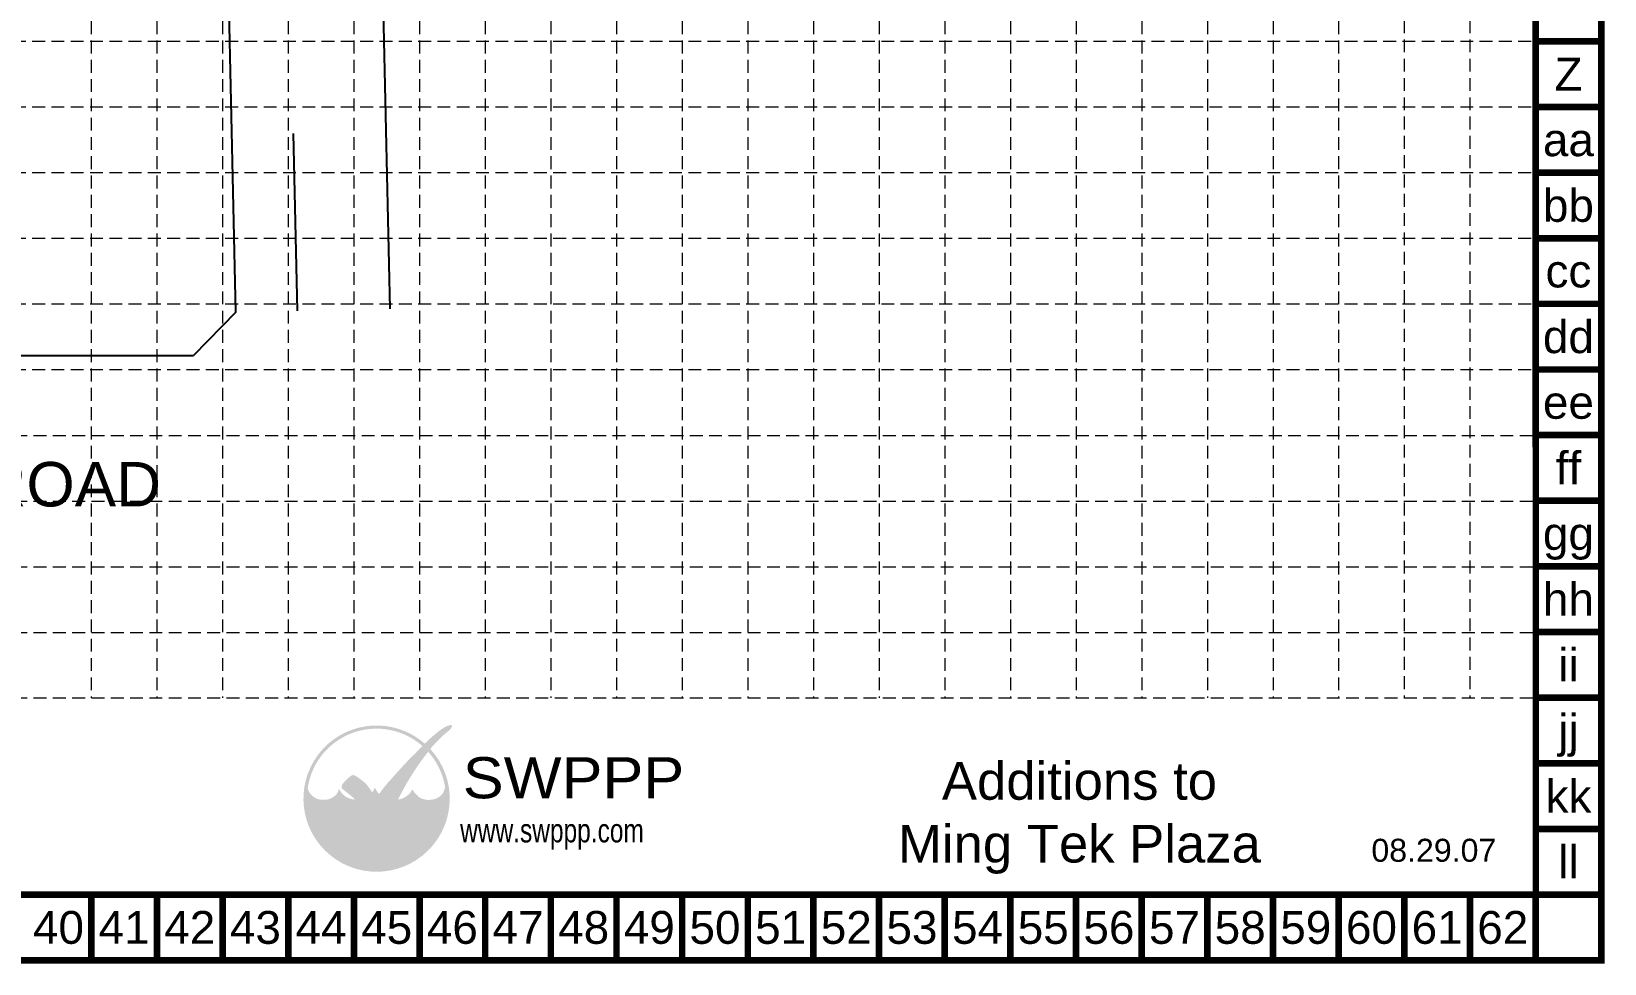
# Model space of a CAD drawing. Header units: inches. Extents: x -800 to 7376, y -156 to 4959.
# Drawn here: x 4320 to 7376, y -156 to 1655 of the extents above; entities that cross this region are included whole.
import ezdxf
from ezdxf.enums import TextEntityAlignment as Align

# ---------------------------------------------------------------- set-up
doc = ezdxf.new("R2010")
doc.units = ezdxf.units.IN
doc.header["$MEASUREMENT"] = 0
doc.linetypes.add('HIDDEN', pattern=[0.375, 0.25, -0.125])
for name, color, linetype in [('A-NOTE-192', 1, 'Continuous'), ('BASE', 7, 'Continuous'), ('GRID', 254, 'HIDDEN'), ('LOGO', 7, 'Continuous'), ('ROW-ADJ', 2, 'Continuous'), ('UTILITIES', 5, 'Continuous')]:
    doc.layers.add(name, color=color, linetype=linetype)
doc.styles.add('LOGO1', font='ROCKEB.TTF', dxfattribs={"height": 25})
doc.styles.get("Standard").update_dxf_attribs({"font": 'ARIAL.TTF'})

# ---------------------------------------------------------------- blocks, each defined once
blk = doc.blocks.new('new logo')
at = {"layer": 'LOGO'}
h = blk.add_hatch(color=170, dxfattribs=at)
h.paths.add_polyline_path([(67.4, 44.1), (66.8, 44.7), (66.3, 45.2), (66, 45.8), (65.5, 46.4), (65.1, 47.2), (64.7, 47.9), (64.4, 48.5), (64.2, 49), (63.9, 49.6), (63.7, 50.1), (63.3, 51), (62.9, 52), (62.6, 52.8), (62.4, 53.3), (62.2, 53.7), (62.1, 54.2), (61.9, 54.7), (61.7, 55.2), (61.5, 55.7), (61.3, 56.3), (61, 56.8), (60.8, 57.4), (60.5, 57.9), (60.2, 58.5), (60, 59.1), (59.7, 59.6), (59.3, 60.2), (59, 60.8), (58.7, 61.3), (58.3, 61.9), (58, 62.4), (57.6, 62.9), (57.3, 63.4), (56.9, 63.9), (56.6, 64.3), (56.3, 64.7), (55.9, 65.1), (55.6, 65.5), (55.2, 65.9), (54.9, 66.2), (54, 66.2), (52.9, 66.3), (52, 66.5), (51.5, 66.6), (50.9, 66.8), (50.3, 67), (49.4, 67.4), (48.3, 67.9), (47.3, 68.6), (46.5, 69.3), (45.7, 70), (45, 70.8), (44.4, 71.5), (44, 72.2), (43.6, 72.7), (43.4, 72.9), (43.2, 73.2), (43.1, 73.4), (43, 73.5), (42.8, 73.7), (42.7, 73.7), (42.7, 73.8), (42.6, 73.8), (42.5, 73.7), (42.5, 73.6), (42.4, 73.5), (42.4, 73.4), (42.3, 73.2), (42.2, 72.8), (42, 72.1), (41.7, 71.5), (41.4, 70.9), (41, 70.3), (40.5, 69.8), (40, 69.2), (39.4, 68.7), (38.8, 68.2), (38.1, 67.7), (37.3, 67.3), (36.5, 66.9), (35.7, 66.6), (34.9, 66.3), (34, 66.1), (33, 66), (31.9, 65.9), (30.8, 65.9), (29.6, 65.9), (28.6, 66), (27.6, 66.1), (26.7, 66.4), (25.8, 66.7), (25, 67.1), (24.1, 67.6), (23.2, 68.2), (22.4, 68.9), (21.8, 69.5), (21.4, 69.9), (21, 70.4), (20.6, 70.9), (20.2, 71.5), (19.9, 72.1), (19.5, 72.9), (19.2, 73.8), (18.9, 74.8, -0.595729), (106.3, 106.8), (107, 107.5), (107.5, 108), (108.1, 108.6, 37.93689), (112.3, 104.5), (112.1, 104.2), (111.6, 103.7), (111.1, 103.1), (110.6, 102.5, -0.146449), (123.6, 75), (123.3, 74.5), (123.1, 74), (122.9, 73.5), (122.8, 73.1), (122.5, 72.4), (122.2, 71.7), (121.9, 71.1), (121.5, 70.5), (121.1, 70), (120.7, 69.5), (120.2, 69), (119.6, 68.6), (119, 68.1), (118.4, 67.7), (117.8, 67.4), (117.1, 67), (116.5, 66.7), (115.8, 66.5), (115, 66.3), (114.3, 66.1), (113.5, 66), (112.7, 65.9), (111.9, 65.8), (111.1, 65.8), (110.3, 65.8), (109.4, 65.9), (108.6, 66), (107.7, 66.2), (106.8, 66.4), (105.9, 66.7), (105.1, 67.1), (104.3, 67.5), (103.5, 68), (102.8, 68.6), (102.1, 69.3), (101.4, 70), (100.8, 70.7), (100.2, 71.4), (99.8, 72), (99.5, 72.5), (99.4, 72.8), (99.3, 73), (99.1, 73.2), (99, 73.4), (98.9, 73.5), (98.8, 73.6), (98.7, 73.6), (98.6, 73.6), (98.5, 73.5), (98.4, 73.4), (98.4, 73.3), (98.3, 73.2), (98.2, 73), (98.1, 72.8), (97.8, 72.4), (97.4, 71.8), (96.9, 71.1), (96.4, 70.5), (95.9, 70.1), (95.4, 69.6), (94.8, 69.1), (94.2, 68.6), (93.5, 68.2), (92.8, 67.7), (91.9, 67.3), (91, 66.9), (90.1, 66.6), (89.4, 66.4), (88.6, 66.2), (87.8, 66.1), (87.6, 65.6), (87.4, 65.1), (87.1, 64.4), (86.9, 63.8), (86.6, 63), (86.3, 62.2), (85.9, 61.3), (85.6, 60.4), (85.3, 59.5), (84.9, 58.6), (84.6, 57.7), (84.2, 56.7), (83.9, 55.8), (83.5, 54.9), (83.2, 54), (82.9, 53.2), (82.6, 52.4), (82.3, 51.6), (82.1, 51), (81.9, 50.3), (81.6, 49.8), (81.3, 48.9), (80.9, 48.1), (80.5, 47.3), (80.1, 46.6), (79.6, 45.9), (79.1, 45.4), (78.6, 44.8), (78.1, 44.3), (77.6, 43.9), (77, 43.5), (76.5, 43.1), (75.9, 42.8), (75.3, 42.6), (74.6, 42.3), (73.7, 42.1), (73, 41.9), (72.2, 41.9), (71.6, 42), (70.9, 42.2), (70.1, 42.5), (69.4, 42.8), (68.7, 43.1), (68, 43.5)])
h.paths.add_polyline_path([(71.8, 72), (70.7, 73.9), (70.1, 75.2), (69.7, 74.3), (68.7, 72.6), (67.9, 71.7), (67.9, 71.5), (68.1, 71.2), (68.3, 71), (68.4, 70.8), (68.5, 70.6), (68.7, 70.4), (68.8, 70.2), (68.9, 70.1), (69, 70), (69.1, 69.8), (69.3, 69.7), (69.4, 69.7), (69.5, 69.6), (69.6, 69.5), (69.7, 69.5), (69.8, 69.4), (69.9, 69.4), (70.1, 69.3), (70.2, 69.3), (70.3, 69.2), (70.4, 69.2), (70.5, 69.2), (70.6, 69.2), (70.8, 69.2), (70.9, 69.2), (71, 69.2), (71.1, 69.2), (71.2, 69.2), (71.3, 69.2), (71.4, 69.2), (71.5, 69.2), (71.6, 69.2), (71.7, 69.3), (71.8, 69.3), (71.9, 69.3), (72, 69.4), (72.1, 69.5), (72.2, 69.5), (72.3, 69.6), (72.5, 69.6), (72.6, 69.7), (72.7, 69.8), (72.8, 69.9), (72.9, 70), (73, 70.1), (73.1, 70.2), (73.2, 70.3), (73.3, 70.4), (72.5, 71.1)], flags=17)
blk.add_hatch(color=240, dxfattribs=at).paths.add_polyline_path([(117.7, 117.3), (118.9, 118.2), (119.8, 118.9), (120.6, 119.5), (121.3, 119.9), (121.9, 120.3), (122.4, 120.6), (122.8, 120.9), (123.1, 121.1), (123.4, 121.3), (123.7, 121.4), (124, 121.6), (124.2, 121.7), (124.4, 121.8), (124.6, 121.9), (124.8, 121.9), (125, 122), (125.2, 122.1), (125.4, 122.2), (125.6, 122.2), (125.8, 122.3), (125.9, 122.4), (126.1, 122.4), (126.3, 122.5), (126.4, 122.5), (126.6, 122.6), (126.7, 122.6), (126.8, 122.7), (126.9, 122.7), (127.1, 122.7), (127.2, 122.8), (127.3, 122.8), (127.4, 122.8), (127.5, 122.8), (127.6, 122.8), (127.7, 122.8), (127.8, 122.8), (127.9, 122.8), (128, 122.8), (128.1, 122.8), (128.1, 122.8), (128.2, 122.8), (128.3, 122.8), (128.4, 122.8), (128.4, 122.7), (128.5, 122.7), (128.5, 122.7), (128.6, 122.7), (128.6, 122.6), (128.7, 122.6), (128.7, 122.6), (128.7, 122.5), (128.7, 122.5), (128.8, 122.4), (128.8, 122.4), (128.8, 122.3), (128.8, 122.3), (128.8, 122.2), (128.8, 122.1), (128.8, 122.1), (128.8, 122), (128.8, 121.9), (128.8, 121.8), (128.8, 121.8), (128.8, 121.7), (128.8, 121.6), (128.7, 121.5), (128.7, 121.4), (128.7, 121.3), (128.6, 121.3), (128.6, 121.2), (128.5, 121.1), (128.4, 121), (128.4, 120.8), (128.3, 120.7), (128.2, 120.6), (128.1, 120.4), (128, 120.3), (127.8, 120.1), (127.7, 120), (127.6, 119.8), (127.4, 119.6), (127.3, 119.4), (127.1, 119.2), (126.8, 119), (126.6, 118.8), (126.3, 118.5), (125.9, 118.2), (125.5, 117.9), (125.1, 117.5), (124.6, 117), (124, 116.6), (123.5, 116.1), (122.9, 115.6), (122.3, 115.1), (121.7, 114.5), (121.1, 114), (120.6, 113.5), (120, 113), (119.5, 112.5), (119, 112), (118.5, 111.5), (118, 111), (117.5, 110.5), (117, 109.9), (116.5, 109.4), (116, 108.8), (115.5, 108.3), (115, 107.7), (114.5, 107.1), (114, 106.6), (113.5, 106), (113, 105.4), (112.5, 104.8), (112.1, 104.2), (111.6, 103.7), (111.1, 103.1), (110.6, 102.4), (110.1, 101.8), (109.6, 101.1), (109, 100.4), (108.5, 99.7), (107.9, 98.9), (107.3, 98.1), (106.7, 97.3), (106, 96.4), (105.4, 95.6), (104.8, 94.7), (104.2, 93.9), (103.6, 93.1), (103.1, 92.3), (102.5, 91.5), (102, 90.6), (101.4, 89.8), (100.9, 89), (100.3, 88.2), (99.8, 87.3), (99.2, 86.5), (98.6, 85.6), (98.1, 84.7), (97.5, 83.8), (96.9, 82.9), (96.4, 82), (95.9, 81.1), (95.4, 80.3), (94.9, 79.5), (94.5, 78.7), (94, 78), (93.6, 77.2), (93.2, 76.5), (92.8, 75.8), (92.4, 75), (92, 74.3), (91.6, 73.5), (91.2, 72.8), (90.8, 72), (90.4, 71.3), (90, 70.6), (89.6, 69.9), (89.3, 69.3), (89, 68.7), (88.8, 68.2), (88.5, 67.7), (88.3, 67.3), (88.1, 66.9), (88, 66.5), (87.8, 66.1), (87.6, 65.6), (87.4, 65.1), (87.1, 64.4), (86.9, 63.8), (86.6, 63), (86.3, 62.2), (85.9, 61.3), (85.6, 60.4), (85.3, 59.5), (84.9, 58.6), (84.6, 57.7), (84.2, 56.7), (83.9, 55.8), (83.5, 54.9), (83.2, 54), (82.9, 53.2), (82.6, 52.4), (82.3, 51.6), (82.1, 51), (81.9, 50.3), (81.6, 49.8), (81.4, 49.2), (81.2, 48.7), (81, 48.3), (80.8, 47.9), (80.6, 47.5), (80.4, 47.1), (80.2, 46.7), (80, 46.4), (79.7, 46.1), (79.5, 45.8), (79.2, 45.5), (79, 45.2), (78.7, 44.9), (78.5, 44.7), (78.2, 44.4), (78, 44.2), (77.7, 44), (77.4, 43.8), (77.2, 43.6), (76.9, 43.4), (76.6, 43.2), (76.3, 43), (76, 42.9), (75.7, 42.7), (75.5, 42.6), (75.2, 42.5), (74.9, 42.4), (74.6, 42.3), (74.3, 42.2), (74, 42.1), (73.8, 42.1), (73.5, 42), (73.2, 42), (73, 41.9), (72.7, 41.9), (72.5, 41.9), (72.2, 41.9), (72, 42), (71.8, 42), (71.5, 42.1), (71.3, 42.1), (71.1, 42.2), (70.8, 42.2), (70.6, 42.3), (70.4, 42.4), (70.1, 42.5), (69.9, 42.6), (69.6, 42.7), (69.4, 42.8), (69.2, 42.9), (68.9, 43), (68.7, 43.1), (68.5, 43.2), (68.2, 43.4), (68, 43.6), (67.8, 43.7), (67.6, 43.9), (67.4, 44.1), (67.2, 44.3), (67, 44.5), (66.8, 44.7), (66.6, 44.9), (66.5, 45.1), (66.3, 45.4), (66.1, 45.6), (65.9, 45.9), (65.7, 46.2), (65.4, 46.6), (65.2, 47), (65, 47.4), (64.7, 47.9), (64.4, 48.5), (64.2, 49), (63.9, 49.6), (63.7, 50.1), (63.4, 50.7), (63.2, 51.3), (63, 51.8), (62.8, 52.3), (62.6, 52.8), (62.4, 53.3), (62.2, 53.7), (62.1, 54.2), (61.9, 54.7), (61.7, 55.2), (61.5, 55.7), (61.3, 56.3), (61, 56.8), (60.8, 57.4), (60.5, 57.9), (60.2, 58.5), (60, 59.1), (59.7, 59.6), (59.3, 60.2), (59, 60.8), (58.7, 61.3), (58.3, 61.9), (58, 62.4), (57.6, 62.9), (57.3, 63.4), (56.9, 63.9), (56.6, 64.3), (56.3, 64.7), (55.9, 65.1), (55.6, 65.5), (55.2, 65.9), (54.9, 66.3), (54.5, 66.6), (54.1, 67), (53.7, 67.4), (53.3, 67.8), (52.8, 68.1), (52.4, 68.5), (51.9, 68.9), (51.4, 69.3), (50.9, 69.7), (50.5, 70), (50, 70.4), (49.5, 70.8), (49.1, 71.1), (48.7, 71.5), (48.2, 71.8), (47.8, 72.1), (47.5, 72.4), (47.1, 72.7), (46.8, 72.9), (46.6, 73.1), (46.3, 73.3), (46.1, 73.5), (45.9, 73.6), (45.7, 73.8), (45.6, 73.9), (45.5, 74), (45.3, 74.2), (45.2, 74.3), (45.1, 74.4), (45, 74.6), (45, 74.7), (44.9, 74.8), (44.8, 75), (44.8, 75.1), (44.8, 75.2), (44.7, 75.4), (44.7, 75.5), (44.7, 75.7), (44.7, 75.8), (44.7, 76), (44.7, 76.1), (44.7, 76.3), (44.8, 76.4), (44.8, 76.6), (44.9, 76.7), (44.9, 76.9), (45, 77.1), (45.1, 77.2), (45.2, 77.4), (45.3, 77.6), (45.4, 77.8), (45.6, 78), (45.7, 78.2), (45.9, 78.5), (46.1, 78.7), (46.3, 79), (46.6, 79.3), (46.8, 79.5), (47.1, 79.8), (47.3, 80.1), (47.6, 80.4), (47.9, 80.7), (48.2, 81), (48.5, 81.3), (48.8, 81.6), (49.2, 81.9), (49.5, 82.2), (49.8, 82.5), (50.1, 82.7), (50.4, 83), (50.7, 83.2), (51, 83.4), (51.2, 83.6), (51.5, 83.8), (51.7, 83.9), (51.9, 84.1), (52.1, 84.2), (52.2, 84.3), (52.4, 84.4), (52.5, 84.5), (52.7, 84.5), (52.8, 84.6), (53, 84.6), (53.1, 84.6), (53.2, 84.7), (53.3, 84.7), (53.5, 84.7), (53.6, 84.7), (53.7, 84.7), (53.8, 84.7), (54, 84.7), (54.1, 84.6), (54.2, 84.6), (54.3, 84.5), (54.5, 84.5), (54.6, 84.4), (54.7, 84.4), (54.9, 84.3), (55, 84.2), (55.2, 84.1), (55.3, 84.1), (55.5, 84), (55.7, 83.9), (55.9, 83.7), (56.1, 83.6), (56.4, 83.4), (56.7, 83.2), (57, 83), (57.3, 82.8), (57.7, 82.5), (58, 82.3), (58.4, 82), (58.8, 81.7), (59.2, 81.4), (59.6, 81.1), (60, 80.8), (60.4, 80.5), (60.8, 80.2), (61.2, 79.9), (61.5, 79.6), (61.9, 79.3), (62.3, 78.9), (62.6, 78.6), (63, 78.3), (63.3, 77.9), (63.7, 77.5), (64, 77.2), (64.3, 76.8), (64.6, 76.4), (64.9, 76), (65.2, 75.6), (65.5, 75.2), (65.8, 74.8), (66.1, 74.4), (66.4, 74), (66.7, 73.6), (66.9, 73.2), (67.2, 72.8), (67.4, 72.5), (67.6, 72.1), (67.8, 71.8), (67.9, 71.5), (68.1, 71.2), (68.3, 71), (68.4, 70.8), (68.5, 70.6), (68.7, 70.4), (68.8, 70.2), (68.9, 70.1), (69, 70), (69.1, 69.8), (69.3, 69.7), (69.4, 69.7), (69.5, 69.6), (69.6, 69.5), (69.7, 69.5), (69.8, 69.4), (69.9, 69.4), (70.1, 69.3), (70.2, 69.3), (70.3, 69.2), (70.4, 69.2), (70.5, 69.2), (70.6, 69.2), (70.8, 69.2), (70.9, 69.2), (71, 69.2), (71.1, 69.2), (71.2, 69.2), (71.3, 69.2), (71.4, 69.2), (71.5, 69.2), (71.6, 69.2), (71.7, 69.3), (71.8, 69.3), (71.9, 69.3), (72, 69.4), (72.1, 69.5), (72.2, 69.5), (72.3, 69.6), (72.5, 69.6), (72.6, 69.7), (72.7, 69.8), (72.8, 69.9), (72.9, 70), (73, 70.1), (73.1, 70.2), (73.2, 70.3), (73.3, 70.5), (73.5, 70.6), (73.6, 70.8), (73.7, 70.9), (73.9, 71.1), (74, 71.3), (74.2, 71.5), (74.3, 71.8), (74.5, 72), (74.7, 72.3), (74.9, 72.6), (75.1, 72.8), (75.3, 73.1), (75.6, 73.5), (75.8, 73.8), (76.1, 74.1), (76.4, 74.5), (76.7, 74.9), (77, 75.3), (77.3, 75.7), (77.7, 76.1), (78, 76.5), (78.4, 77), (78.8, 77.4), (79.2, 77.9), (79.6, 78.4), (80, 78.9), (80.5, 79.5), (81, 80), (81.5, 80.6), (82, 81.1), (82.5, 81.7), (83, 82.3), (83.6, 82.9), (84.1, 83.5), (84.7, 84.1), (85.2, 84.7), (85.7, 85.3), (86.2, 85.8), (86.7, 86.4), (87.2, 86.9), (87.7, 87.4), (88.1, 87.9), (88.6, 88.5), (89.1, 89), (89.5, 89.5), (90, 90.1), (90.5, 90.6), (91, 91.2), (91.5, 91.7), (92.1, 92.3), (92.6, 92.9), (93.2, 93.5), (93.8, 94.1), (94.4, 94.8), (95, 95.4), (95.6, 96), (96.3, 96.7), (96.9, 97.3), (97.6, 98), (98.2, 98.6), (98.8, 99.2), (99.4, 99.8), (100, 100.3), (100.5, 100.9), (101.1, 101.4), (101.6, 102), (102.1, 102.5), (102.7, 103.1), (103.2, 103.6), (103.7, 104.1), (104.2, 104.7), (104.8, 105.2), (105.3, 105.8), (105.9, 106.3), (106.4, 106.9), (107, 107.5), (107.5, 108), (108.1, 108.6), (108.7, 109.2), (109.3, 109.8), (109.9, 110.3), (110.4, 110.9), (111, 111.5), (111.6, 112), (112.2, 112.6), (112.8, 113.1), (113.4, 113.6), (114, 114.2), (114.6, 114.7), (115.3, 115.3), (116, 115.9), (116.8, 116.6)])
at = {"layer": 'LOGO', "style": 'LOGO1'}
for s, height, width, p in [('SWPPP', 31.32, 1.115, (137, 67)), ('www.swppp.com', 18.112, 0.77, (135, 33.4))]:
    blk.add_text(s, height=height, dxfattribs=dict(at, width=width)).set_placement(p)

msp = doc.modelspace()

# ---------------------------------------------------------------- linework, layer by layer
at = {"layer": 'BASE', "color": 9}
msp.add_line((7242.5, 4824.8), (7242.5, -22.5), dxfattribs=at)
at = {"layer": 'BASE', "const_width": 12.8}
for points in [[(-793.8, -150), (7370.1, -150), (7370.1, 4952.4), (-793.8, 4952.4)], [(-666.5, -22.5), (7242.9, -22.7), (7242.7, 4824.9), (-664.9, 4825)]]:
    msp.add_lwpolyline(points, close=True, dxfattribs=at)
for points in [[(7370.1, 1635.8), (7242.5, 1635.8)], [(7370.1, 1508.3), (7242.5, 1508.3)], [(7370.1, 1380.7), (7242.5, 1380.7)], [(7370.1, 1253.1), (7242.5, 1253.1)], [(7370.1, 1125.6), (7242.5, 1125.6)], [(7370.1, 998), (7242.5, 998)], [(7370.1, 870.5), (7242.5, 870.5)], [(7370.1, 742.9), (7242.5, 742.9)], [(7370.1, 615.3), (7242.5, 615.3)], [(7370.1, 487.8), (7242.5, 487.8)], [(7370.1, 360.2), (7242.5, 360.2)], [(7370.1, 232.7), (7242.5, 232.7)], [(7370.1, 105.1), (7242.5, 105.1)], [(4436.2, -150), (4436.2, -22.5)], [(4563.7, -150), (4563.7, -22.5)], [(4691.3, -150), (4691.3, -22.5)], [(4818.9, -150), (4818.9, -22.5)], [(4946.4, -150), (4946.4, -22.5)], [(5074, -150), (5074, -22.5)], [(5201.5, -150), (5201.5, -22.5)], [(5329.1, -150), (5329.1, -22.5)], [(5456.7, -150), (5456.7, -22.5)], [(5584.2, -150), (5584.2, -22.5)], [(5711.8, -150), (5711.8, -22.5)], [(5839.3, -150), (5839.3, -22.5)], [(5966.9, -150), (5966.9, -22.5)], [(6094.5, -150), (6094.5, -22.5)], [(6222, -150), (6222, -22.5)], [(6349.6, -150), (6349.6, -22.5)], [(6477.1, -150), (6477.1, -22.5)], [(6604.7, -150), (6604.7, -22.5)], [(6732.3, -150), (6732.3, -22.5)], [(6859.8, -150), (6859.8, -22.5)], [(6987.4, -150), (6987.4, -22.5)], [(7114.9, -150), (7114.9, -22.5)], [(7370.1, -22.5), (7242.5, -22.5)], [(7242.5, -150), (7242.5, -22.5)]]:
    msp.add_lwpolyline(points, dxfattribs=at)
at = {"layer": 'GRID', "color": 252, "linetype": 'HIDDEN', "lineweight": 0, "ltscale": 100}
for p, q in [((4436.2, 4824.8), (4436.2, 359.7)), ((4563.7, 4824.8), (4563.7, 359.7)), ((4691.3, 4824.8), (4691.3, 359.7)), ((4818.9, 4824.8), (4818.9, 359.7)), ((4946.4, 4824.8), (4946.4, 359.7)), ((5074, 4824.8), (5074, 359.7)), ((5201.5, 4824.8), (5201.5, 359.7)), ((5329.1, 4824.8), (5329.1, 359.7)), ((5456.7, 4824.8), (5456.7, 359.7)), ((5584.2, 4824.8), (5584.2, 359.7)), ((5711.8, 4824.8), (5711.8, 359.7)), ((5839.3, 4824.8), (5839.3, 359.7)), ((5966.9, 4824.8), (5966.9, 359.7)), ((6094.5, 4824.8), (6094.5, 359.7)), ((6222, 4824.8), (6222, 359.7)), ((6349.6, 4824.8), (6349.6, 359.7)), ((6477.1, 4824.8), (6477.1, 359.7)), ((6604.7, 4824.8), (6604.7, 359.7)), ((6732.3, 4824.8), (6732.3, 359.7)), ((6859.8, 4824.8), (6859.8, 359.7)), ((6987.2, 4826.9), (6987.2, 359.7)), ((7114.7, 4826.9), (7114.7, 359.7)), ((-666.2, 1635.8), (7242.5, 1635.8)), ((-666.2, 1508.3), (7242.5, 1508.3)), ((-666.2, 1380.7), (7242.5, 1380.7)), ((-666.2, 1253.1), (7242.5, 1253.1)), ((-666.2, 1125.6), (7242.5, 1125.6)), ((-666.2, 998), (7242.5, 998)), ((-663.4, 869.9), (7245.4, 869.9)), ((-663.4, 742.3), (7245.4, 742.3)), ((-663.4, 614.8), (7245.4, 614.8)), ((-663.4, 487.2), (7245.4, 487.2)), ((-663.4, 359.7), (7245.4, 359.7))]:
    msp.add_line(p, q, dxfattribs=at)
at = {"layer": 'ROW-ADJ', "color": 7}
for p, q in [((4717, 1109.5), (4692.5, 2231.9)), ((4717, 1109.5), (4634.7, 1025.5)), ((1987.1, 1025.3), (4634.7, 1025.5))]:
    msp.add_line(p, q, dxfattribs=at)
at = {"layer": 'UTILITIES', "color": 7}
msp.add_line((5016.8, 1116.1), (4992.2, 2242.6), dxfattribs=at)
at = {"layer": 'UTILITIES'}
msp.add_line((4836.9, 1112.1), (4829.3, 1456.7), dxfattribs=at)

# ---------------------------------------------------------------- block references
at = {"layer": 'GRID', "ltscale": 500, "xscale": 2.551200670610797, "yscale": 2.551200670610541, "zscale": 2.551200670610757}
msp.add_blockref('new logo', (4808.5, -6.2), dxfattribs=at)

# ---------------------------------------------------------------- texts
at = {"insert": (6356.2, 235.2), "char_height": 73.237, "width": 765.142, "attachment_point": 2}
msp.add_mtext('Additions to \\PMing Tek Plaza', dxfattribs=at)
at = {"layer": 'A-NOTE-192', "color": 7, "insert": (4072.1, 818.3), "char_height": 86.4, "width": 1303.2, "attachment_point": 2}
msp.add_mtext('FABENS     ROAD', dxfattribs=at)
at = {"layer": 'BASE'}
for s, height, p in [('Z', 63.8, (7306.3, 1572)), ('aa', 63.78, (7306.3, 1444.5)), ('bb', 63.78, (7306.3, 1316.9)), ('cc', 63.78, (7306.3, 1189.4)), ('dd', 63.78, (7306.3, 1061.8)), ('ee', 63.78, (7306.3, 934.2)), ('ff', 63.78, (7306.3, 806.7)), ('gg', 63.78, (7306.3, 679.1)), ('hh', 63.78, (7306.3, 551.6)), ('ii', 63.78, (7306.3, 424)), ('jj', 63.78, (7306.3, 296.4)), ('kk', 63.78, (7306.3, 168.9)), ('ll', 63.78, (7306.3, 41.3)), ('40', 63.78, (4372.4, -86.2)), ('41', 63.78, (4500, -86.2)), ('42', 63.78, (4627.5, -86.2)), ('43', 63.78, (4755.1, -86.2)), ('44', 63.78, (4882.6, -86.2)), ('45', 63.78, (5010.2, -86.2)), ('46', 63.78, (5137.8, -86.2)), ('47', 63.78, (5265.3, -86.2)), ('48', 63.78, (5392.9, -86.2)), ('49', 63.78, (5520.4, -86.2)), ('50', 63.78, (5648, -86.2)), ('51', 63.78, (5775.6, -86.2)), ('52', 63.78, (5903.1, -86.2)), ('53', 63.78, (6030.7, -86.2)), ('54', 63.78, (6158.2, -86.2)), ('55', 63.78, (6285.8, -86.2)), ('56', 63.78, (6413.4, -86.2)), ('57', 63.78, (6540.9, -86.2)), ('58', 63.78, (6668.5, -86.2)), ('59', 63.78, (6796, -86.2)), ('60', 63.78, (6923.6, -86.2)), ('61', 63.78, (7051.2, -86.2)), ('62', 63.78, (7178.7, -86.2))]:
    msp.add_text(s, height=height, dxfattribs=at).set_placement(p, align=Align.MIDDLE_CENTER)
msp.add_text('08.29.07', height=44.65, dxfattribs=at).set_placement((7044.8, 41.4), align=Align.CENTER)

doc.saveas('drawing.dxf')
